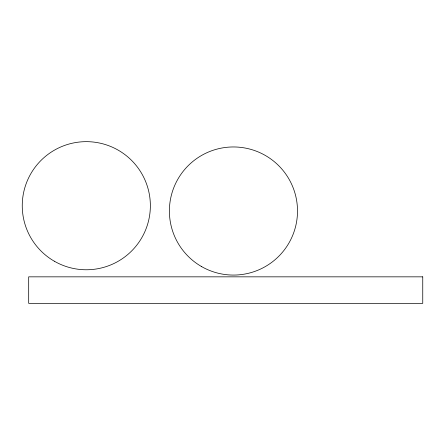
<?xml version="1.0" encoding="UTF-8"?>
<svg xmlns="http://www.w3.org/2000/svg" width="445" height="445" viewBox="0 0 445 445"><rect width="100%" height="100%" fill="white"/><g stroke="black" fill="none" stroke-linecap="round" stroke-linejoin="round"><path stroke-width="0.67" d="M422.75 276.84L28.686 276.84L28.686 303.345L422.75 303.345L422.75 276.84M54.279 261.187A64.058 64.058 0 0 0 150.365 205.712A64.058 64.058 0 0 0 54.279 150.238A64.058 64.058 0 0 0 54.279 261.187M201.418 266.488A64.058 64.058 0 0 0 297.505 211.013A64.058 64.058 0 0 0 201.418 155.539A64.058 64.058 0 0 0 201.418 266.488"/></g></svg>
